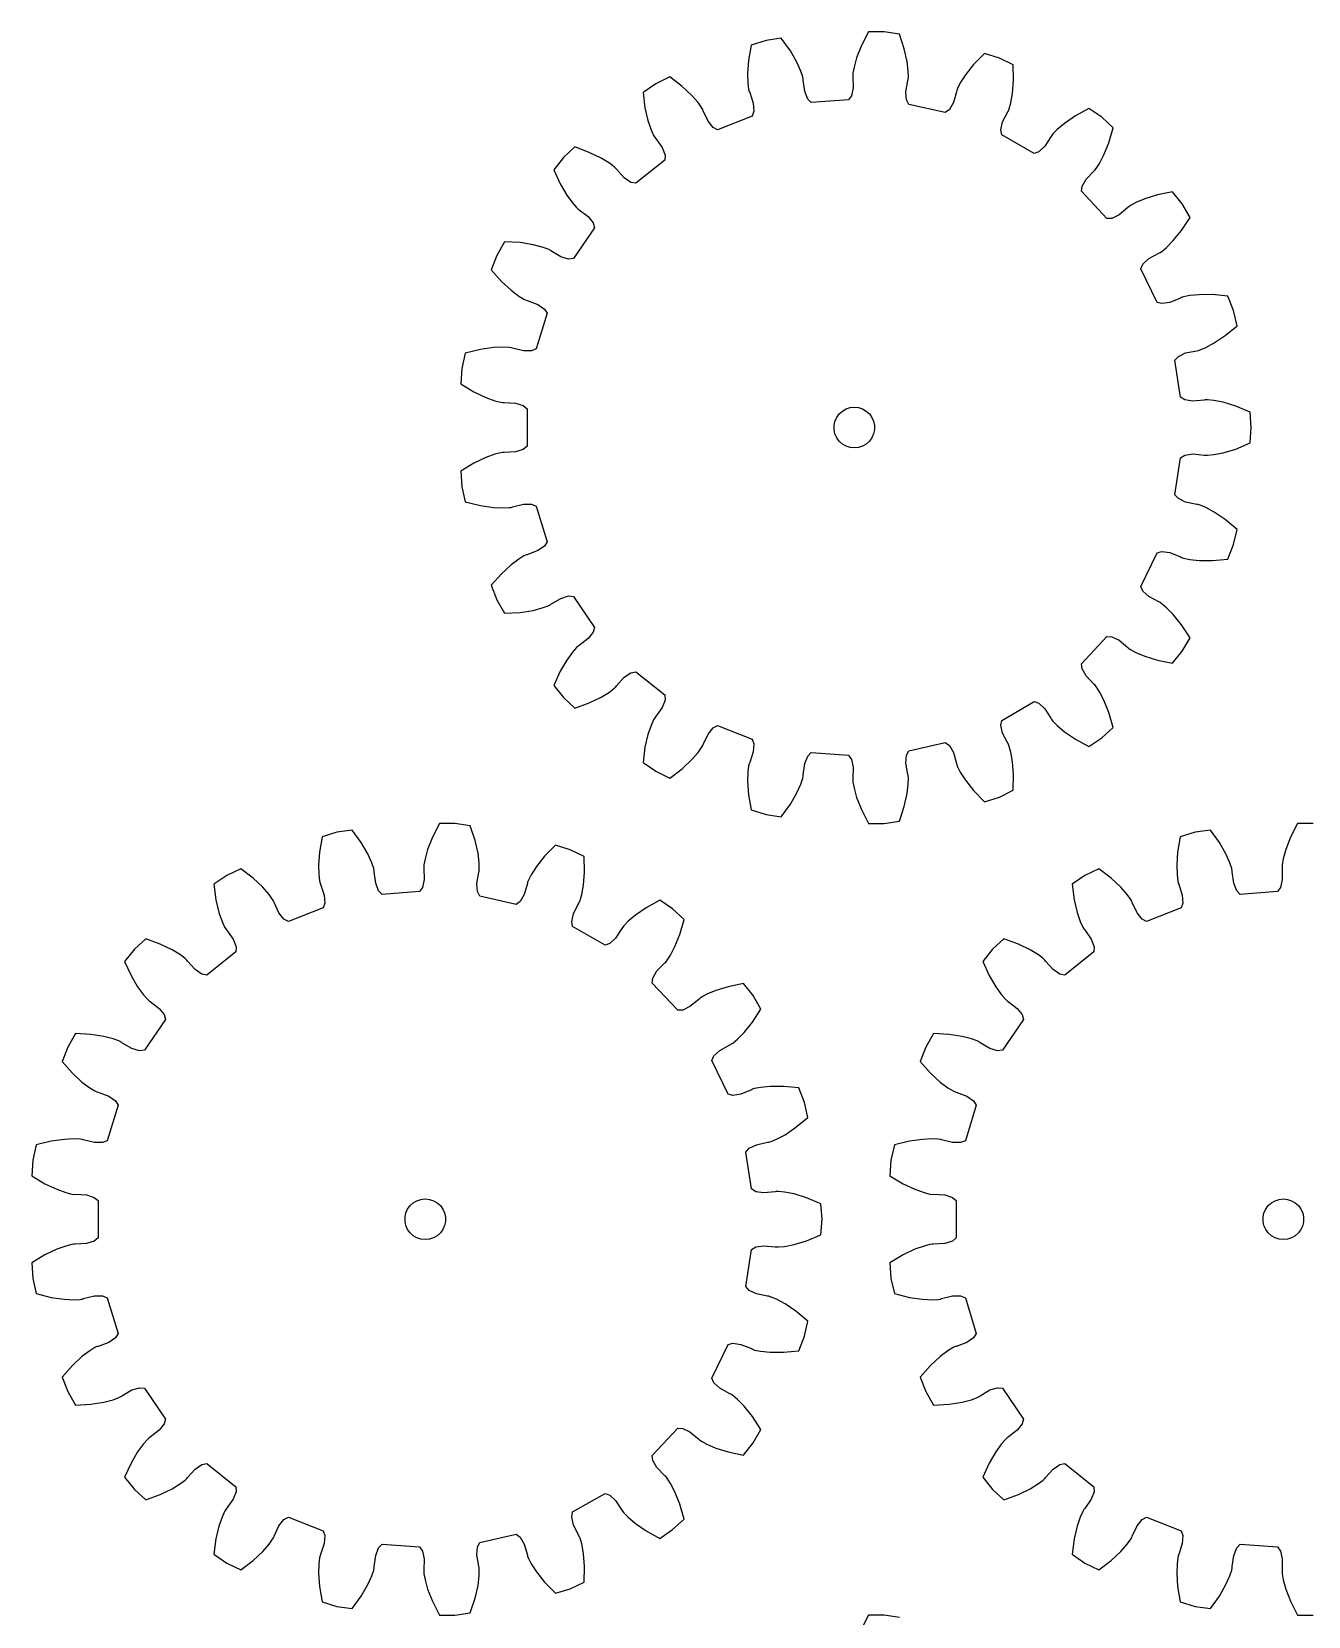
# Model space of a CAD drawing. Extents: x 0 to 185, y 0 to 234.
# Drawn here: x 0 to 94.2, y 116.7 to 233.6 of the extents above; entities that cross this region are included whole.
import ezdxf

# ---------------------------------------------------------------- set-up
doc = ezdxf.new("R2010")
doc.units = 0

msp = doc.modelspace()

# ---------------------------------------------------------------- linework, layer by layer
for p, q in [((53.09, 232.63), (52.9, 231.5)), ((54.19, 232.97), (53.09, 232.63)), ((55.32, 233.14), (54.19, 232.97)), ((55.99, 232.21), (55.32, 233.14)), ((61.75, 233.62), (61.23, 232.6)), ((62.9, 233.62), (61.75, 233.62)), ((64.03, 233.45), (62.9, 233.62)), ((64.39, 232.36), (64.03, 233.45)), ((52.9, 231.5), (52.83, 230.54)), ((56.47, 231.37), (55.99, 232.21)), ((60.88, 231.7), (60.69, 231.01)), ((61.23, 232.6), (60.88, 231.7)), ((64.6, 231.42), (64.39, 232.36)), ((70.31, 232.02), (69.51, 231.19)), ((71.41, 231.68), (70.31, 232.02)), ((72.44, 231.18), (71.41, 231.68)), ((52.83, 230.54), (52.85, 229.83)), ((56.76, 230.72), (56.47, 231.37)), ((56.9, 230.29), (56.76, 230.72)), ((56.94, 230.13), (56.9, 230.29)), ((60.61, 230.57), (60.6, 230.41)), ((60.6, 230.41), (60.61, 230.32)), ((60.69, 231.01), (60.61, 230.57)), ((60.61, 230.32), (60.63, 229.47)), ((64.69, 230.71), (64.6, 231.42)), ((64.7, 230.26), (64.69, 230.71)), ((68.91, 230.43), (68.53, 229.84)), ((69.51, 231.19), (68.91, 230.43)), ((72.46, 230.04), (72.44, 231.18)), ((46.06, 229.78), (45.12, 229.13)), ((45.12, 229.13), (45.26, 228)), ((47.1, 230.28), (46.06, 229.78)), ((48.01, 229.58), (47.1, 230.28)), ((48.71, 228.92), (48.01, 229.58)), ((52.85, 229.83), (52.91, 229.38)), ((52.91, 229.38), (52.95, 229.22)), ((52.95, 229.22), (52.99, 229.14)), ((52.99, 229.14), (53.24, 228.34)), ((56.94, 230.04), (56.94, 230.13)), ((57.05, 229.21), (56.94, 230.04)), ((57.27, 228.65), (57.05, 229.21)), ((60.63, 229.47), (60.5, 228.9)), ((64.52, 229.18), (64.66, 230.01)), ((64.56, 228.59), (64.52, 229.18)), ((64.66, 230.01), (64.68, 230.1)), ((64.68, 230.1), (64.7, 230.26)), ((68.25, 229.19), (68.02, 228.39)), ((68.27, 229.28), (68.25, 229.19)), ((68.33, 229.43), (68.27, 229.28)), ((68.53, 229.84), (68.33, 229.43)), ((72.39, 229.07), (72.46, 230.04)), ((45.26, 228), (45.48, 227.06)), ((49.18, 228.39), (48.71, 228.92)), ((49.44, 228.02), (49.18, 228.39)), ((49.52, 227.88), (49.44, 228.02)), ((53.24, 228.34), (53.29, 227.75)), ((57.53, 228.39), (57.27, 228.65)), ((60.27, 228.6), (57.53, 228.39)), ((60.5, 228.9), (60.27, 228.6)), ((64.74, 228.26), (64.56, 228.59)), ((67.42, 227.65), (64.74, 228.26)), ((68.02, 228.39), (67.72, 227.87)), ((72.14, 227.94), (72.26, 228.37)), ((72.26, 228.37), (72.39, 229.07)), ((78.02, 227.96), (77.02, 227.41)), ((78.97, 227.31), (78.02, 227.96)), ((45.48, 227.06), (45.71, 226.38)), ((49.55, 227.79), (49.52, 227.88)), ((49.91, 227.03), (49.55, 227.79)), ((50.28, 226.56), (49.91, 227.03)), ((53.17, 227.39), (50.61, 226.39)), ((53.29, 227.75), (53.17, 227.39)), ((67.72, 227.87), (67.42, 227.65)), ((71.52, 226.38), (71.65, 226.96)), ((71.65, 226.96), (72.03, 227.71)), ((72.03, 227.71), (72.08, 227.79)), ((72.08, 227.79), (72.14, 227.94)), ((76.22, 226.86), (75.68, 226.4)), ((77.02, 227.41), (76.22, 226.86)), ((79.81, 226.53), (78.97, 227.31)), ((45.71, 226.38), (45.9, 225.97)), ((45.9, 225.97), (45.98, 225.83)), ((45.98, 225.83), (46.04, 225.76)), ((46.04, 225.76), (46.53, 225.08)), ((50.61, 226.39), (50.28, 226.56)), ((71.59, 226.01), (71.52, 226.38)), ((73.97, 224.64), (71.59, 226.01)), ((75.22, 225.87), (74.76, 225.17)), ((75.26, 225.95), (75.22, 225.87)), ((75.36, 226.08), (75.26, 225.95)), ((75.68, 226.4), (75.36, 226.08)), ((79.49, 225.43), (79.81, 226.53)), ((40.08, 225.12), (39.24, 224.34)), ((41.15, 224.72), (40.08, 225.12)), ((42.02, 224.3), (41.15, 224.72)), ((46.53, 225.08), (46.74, 224.52)), ((46.74, 224.52), (46.73, 224.15)), ((74.32, 224.76), (73.97, 224.64)), ((74.76, 225.17), (74.32, 224.76)), ((78.81, 223.9), (79.13, 224.53)), ((79.13, 224.53), (79.49, 225.43)), ((39.24, 224.34), (38.53, 223.44)), ((38.53, 223.44), (39, 222.4)), ((42.63, 223.92), (42.02, 224.3)), ((42.99, 223.65), (42.63, 223.92)), ((43.11, 223.54), (42.99, 223.65)), ((43.16, 223.47), (43.11, 223.54)), ((43.72, 222.84), (43.16, 223.47)), ((46.73, 224.15), (44.58, 222.44)), ((77.81, 222.73), (78.39, 223.34)), ((78.39, 223.34), (78.46, 223.4)), ((78.46, 223.4), (78.56, 223.52)), ((78.56, 223.52), (78.81, 223.9)), ((39, 222.4), (39.49, 221.56)), ((44.21, 222.5), (43.72, 222.84)), ((44.58, 222.44), (44.21, 222.5)), ((77.47, 221.85), (77.51, 222.22)), ((77.51, 222.22), (77.81, 222.73)), ((39.49, 221.56), (39.9, 220.99)), ((39.9, 220.99), (40.2, 220.65)), ((79.34, 219.83), (77.47, 221.85)), ((81.49, 221.01), (81.09, 220.79)), ((82.14, 221.29), (81.49, 221.01)), ((83.07, 221.58), (82.14, 221.29)), ((84.19, 221.81), (83.07, 221.58)), ((84.9, 220.91), (84.19, 221.81)), ((40.2, 220.65), (40.32, 220.54)), ((40.32, 220.54), (40.4, 220.49)), ((40.4, 220.49), (41.07, 219.98)), ((41.07, 219.98), (41.44, 219.51)), ((79.71, 219.84), (79.34, 219.83)), ((80.25, 220.1), (79.71, 219.84)), ((80.9, 220.64), (80.25, 220.1)), ((80.96, 220.7), (80.9, 220.64)), ((81.09, 220.79), (80.96, 220.7)), ((84.85, 218.96), (85.48, 219.92)), ((85.48, 219.92), (84.9, 220.91)), ((41.54, 219.15), (39.99, 216.88)), ((41.44, 219.51), (41.54, 219.15)), ((84.24, 218.21), (84.85, 218.96)), ((34.9, 218.12), (34.32, 217.12)), ((36.04, 218.06), (34.9, 218.12)), ((37, 217.91), (36.04, 218.06)), ((37.68, 217.73), (37, 217.91)), ((38.11, 217.57), (37.68, 217.73)), ((38.25, 217.5), (38.11, 217.57)), ((38.32, 217.45), (38.25, 217.5)), ((39.05, 217.02), (38.32, 217.45)), ((83.4, 217.41), (83.75, 217.7)), ((83.75, 217.7), (84.24, 218.21)), ((34.32, 217.12), (33.9, 216.06)), ((39.62, 216.84), (39.05, 217.02)), ((39.99, 216.88), (39.62, 216.84)), ((81.86, 216.13), (82.01, 216.47)), ((82.01, 216.47), (82.45, 216.88)), ((82.45, 216.88), (83.18, 217.29)), ((83.18, 217.29), (83.27, 217.32)), ((83.27, 217.32), (83.4, 217.41)), ((33.9, 216.06), (34.66, 215.2)), ((34.66, 215.2), (35.38, 214.55)), ((83.05, 213.65), (81.86, 216.13)), ((35.38, 214.55), (35.94, 214.12)), ((35.94, 214.12), (36.33, 213.89)), ((84.78, 213.97), (84, 213.65)), ((84.86, 214.01), (84.78, 213.97)), ((85.01, 214.06), (84.86, 214.01)), ((85.46, 214.15), (85.01, 214.06)), ((86.16, 214.22), (85.46, 214.15)), ((87.13, 214.23), (86.16, 214.22)), ((88.27, 214.12), (87.13, 214.23)), ((88.69, 213.05), (88.27, 214.12)), ((36.33, 213.89), (36.48, 213.82)), ((36.48, 213.82), (36.57, 213.79)), ((36.57, 213.79), (37.35, 213.5)), ((38.04, 212.85), (37.23, 210.22)), ((37.35, 213.5), (37.85, 213.16)), ((37.85, 213.16), (38.04, 212.85)), ((83.41, 213.56), (83.05, 213.65)), ((84, 213.65), (83.41, 213.56)), ((88.95, 211.93), (88.69, 213.05)), ((88.07, 211.2), (88.95, 211.93)), ((86.64, 210.32), (87.26, 210.66)), ((87.26, 210.66), (88.07, 211.2)), ((32, 209.9), (31.75, 208.78)), ((33.11, 210.18), (32, 209.9)), ((34.07, 210.32), (33.11, 210.18)), ((34.78, 210.35), (34.07, 210.32)), ((35.23, 210.33), (34.78, 210.35)), ((35.39, 210.3), (35.23, 210.33)), ((35.48, 210.27), (35.39, 210.3)), ((36.3, 210.07), (35.48, 210.27)), ((36.89, 210.07), (36.3, 210.07)), ((37.23, 210.22), (36.89, 210.07)), ((84.37, 209.38), (84.62, 209.66)), ((84.78, 206.66), (84.37, 209.38)), ((84.62, 209.66), (85.15, 209.92)), ((85.15, 209.92), (85.98, 210.09)), ((85.98, 210.09), (86.07, 210.1)), ((86.07, 210.1), (86.22, 210.15)), ((86.22, 210.15), (86.64, 210.32)), ((31.75, 208.78), (31.66, 207.64)), ((31.66, 207.64), (32.64, 207.05)), ((32.64, 207.05), (33.52, 206.63)), ((33.52, 206.63), (34.19, 206.39)), ((34.19, 206.39), (34.62, 206.28)), ((34.62, 206.28), (34.78, 206.26)), ((34.78, 206.26), (34.87, 206.26)), ((34.87, 206.26), (35.71, 206.21)), ((35.71, 206.21), (36.28, 206.04)), ((36.28, 206.04), (36.57, 205.79)), ((36.57, 205.79), (36.57, 203.04)), ((59.83, 205.63), (60.1, 205.79)), ((60.1, 205.79), (60.4, 205.89)), ((60.4, 205.89), (60.71, 205.92)), ((60.71, 205.92), (61.02, 205.89)), ((61.02, 205.89), (61.32, 205.79)), ((61.32, 205.79), (61.59, 205.63)), ((85.1, 206.46), (84.78, 206.66)), ((85.69, 206.37), (85.1, 206.46)), ((86.53, 206.45), (85.69, 206.37)), ((86.61, 206.46), (86.53, 206.45)), ((86.78, 206.46), (86.61, 206.46)), ((87.23, 206.42), (86.78, 206.46)), ((87.92, 206.28), (87.23, 206.42)), ((88.85, 206), (87.92, 206.28)), ((89.91, 205.56), (88.85, 206)), ((59.22, 204.58), (59.28, 204.88)), ((59.22, 204.26), (59.22, 204.58)), ((59.28, 204.88), (59.41, 205.17)), ((59.41, 205.17), (59.59, 205.42)), ((59.59, 205.42), (59.83, 205.63)), ((61.59, 205.63), (61.82, 205.42)), ((61.82, 205.42), (62.01, 205.17)), ((62.01, 205.17), (62.13, 204.88)), ((62.13, 204.88), (62.2, 204.58)), ((62.2, 204.58), (62.2, 204.26)), ((89.99, 204.42), (89.91, 205.56)), ((59.28, 203.95), (59.22, 204.26)), ((59.41, 203.67), (59.28, 203.95)), ((59.59, 203.41), (59.41, 203.67)), ((59.83, 203.2), (59.59, 203.41)), ((61.82, 203.41), (61.59, 203.2)), ((62.01, 203.67), (61.82, 203.41)), ((62.13, 203.95), (62.01, 203.67)), ((62.2, 204.26), (62.13, 203.95)), ((89.91, 203.28), (89.99, 204.42)), ((34.19, 202.45), (33.52, 202.21)), ((34.62, 202.56), (34.19, 202.45)), ((34.78, 202.58), (34.62, 202.56)), ((34.87, 202.58), (34.78, 202.58)), ((35.71, 202.63), (34.87, 202.58)), ((36.28, 202.8), (35.71, 202.63)), ((36.57, 203.04), (36.28, 202.8)), ((60.1, 203.05), (59.83, 203.2)), ((60.4, 202.95), (60.1, 203.05)), ((60.71, 202.92), (60.4, 202.95)), ((61.02, 202.95), (60.71, 202.92)), ((61.32, 203.05), (61.02, 202.95)), ((61.59, 203.2), (61.32, 203.05)), ((84.78, 202.18), (85.1, 202.38)), ((85.1, 202.38), (85.69, 202.47)), ((85.69, 202.47), (86.53, 202.39)), ((86.53, 202.39), (86.61, 202.37)), ((86.61, 202.37), (86.78, 202.37)), ((86.78, 202.37), (87.23, 202.42)), ((87.23, 202.42), (87.92, 202.55)), ((87.92, 202.55), (88.85, 202.83)), ((88.85, 202.83), (89.91, 203.28)), ((32.64, 201.79), (31.66, 201.2)), ((31.66, 201.2), (31.75, 200.05)), ((33.52, 202.21), (32.64, 201.79)), ((84.37, 199.46), (84.78, 202.18)), ((31.75, 200.05), (32, 198.94)), ((32, 198.94), (33.11, 198.66)), ((35.48, 198.57), (36.3, 198.76)), ((36.3, 198.76), (36.89, 198.77)), ((36.89, 198.77), (37.23, 198.62)), ((84.62, 199.18), (84.37, 199.46)), ((85.15, 198.92), (84.62, 199.18)), ((85.98, 198.75), (85.15, 198.92)), ((86.07, 198.74), (85.98, 198.75)), ((86.22, 198.69), (86.07, 198.74)), ((33.11, 198.66), (34.07, 198.52)), ((34.07, 198.52), (34.78, 198.49)), ((34.78, 198.49), (35.23, 198.51)), ((35.23, 198.51), (35.39, 198.53)), ((35.39, 198.53), (35.48, 198.57)), ((37.23, 198.62), (38.04, 195.99)), ((86.64, 198.52), (86.22, 198.69)), ((87.26, 198.18), (86.64, 198.52)), ((88.07, 197.64), (87.26, 198.18)), ((88.95, 196.9), (88.07, 197.64)), ((88.69, 195.79), (88.95, 196.9)), ((37.35, 195.34), (36.57, 195.04)), ((37.85, 195.67), (37.35, 195.34)), ((38.04, 195.99), (37.85, 195.67)), ((83.05, 195.18), (83.41, 195.28)), ((83.41, 195.28), (84, 195.19)), ((88.27, 194.72), (88.69, 195.79)), ((35.38, 194.29), (34.66, 193.63)), ((35.94, 194.72), (35.38, 194.29)), ((36.33, 194.95), (35.94, 194.72)), ((36.48, 195.02), (36.33, 194.95)), ((36.57, 195.04), (36.48, 195.02)), ((81.86, 192.7), (83.05, 195.18)), ((84, 195.19), (84.78, 194.87)), ((84.78, 194.87), (84.86, 194.83)), ((84.86, 194.83), (85.01, 194.78)), ((85.01, 194.78), (85.46, 194.69)), ((85.46, 194.69), (86.16, 194.61)), ((86.16, 194.61), (87.13, 194.61)), ((87.13, 194.61), (88.27, 194.72)), ((34.66, 193.63), (33.9, 192.78)), ((33.9, 192.78), (34.32, 191.71)), ((34.32, 191.71), (34.9, 190.72)), ((38.32, 191.39), (39.05, 191.82)), ((39.05, 191.82), (39.62, 192)), ((39.62, 192), (39.99, 191.96)), ((39.99, 191.96), (41.54, 189.68)), ((82.01, 192.36), (81.86, 192.7)), ((82.45, 191.96), (82.01, 192.36)), ((83.18, 191.55), (82.45, 191.96)), ((34.9, 190.72), (36.04, 190.78)), ((36.04, 190.78), (37, 190.93)), ((37, 190.93), (37.68, 191.11)), ((37.68, 191.11), (38.11, 191.26)), ((38.11, 191.26), (38.25, 191.33)), ((38.25, 191.33), (38.32, 191.39)), ((83.27, 191.51), (83.18, 191.55)), ((83.4, 191.42), (83.27, 191.51)), ((83.75, 191.13), (83.4, 191.42)), ((84.24, 190.63), (83.75, 191.13)), ((84.85, 189.87), (84.24, 190.63)), ((41.54, 189.68), (41.44, 189.32)), ((85.48, 188.91), (84.85, 189.87)), ((40.32, 188.3), (40.2, 188.19)), ((40.4, 188.34), (40.32, 188.3)), ((41.07, 188.86), (40.4, 188.34)), ((41.44, 189.32), (41.07, 188.86)), ((77.47, 186.99), (79.34, 189.01)), ((79.34, 189.01), (79.71, 188.99)), ((79.71, 188.99), (80.25, 188.73)), ((80.25, 188.73), (80.9, 188.2)), ((84.9, 187.92), (85.48, 188.91)), ((39.49, 187.27), (39, 186.44)), ((39.9, 187.85), (39.49, 187.27)), ((40.2, 188.19), (39.9, 187.85)), ((80.9, 188.2), (80.96, 188.13)), ((80.96, 188.13), (81.09, 188.04)), ((81.09, 188.04), (81.49, 187.82)), ((81.49, 187.82), (82.14, 187.55)), ((82.14, 187.55), (83.07, 187.26)), ((83.07, 187.26), (84.19, 187.03)), ((84.19, 187.03), (84.9, 187.92)), ((39, 186.44), (38.53, 185.4)), ((43.16, 185.37), (43.72, 186)), ((43.72, 186), (44.21, 186.33)), ((44.21, 186.33), (44.58, 186.4)), ((44.58, 186.4), (46.73, 184.69)), ((77.51, 186.62), (77.47, 186.99)), ((77.81, 186.11), (77.51, 186.62)), ((78.39, 185.5), (77.81, 186.11)), ((38.53, 185.4), (39.24, 184.5)), ((42.02, 184.54), (42.63, 184.91)), ((42.63, 184.91), (42.99, 185.19)), ((42.99, 185.19), (43.11, 185.3)), ((43.11, 185.3), (43.16, 185.37)), ((78.46, 185.44), (78.39, 185.5)), ((78.56, 185.31), (78.46, 185.44)), ((78.81, 184.93), (78.56, 185.31)), ((79.13, 184.3), (78.81, 184.93)), ((39.24, 184.5), (40.08, 183.72)), ((40.08, 183.72), (41.15, 184.12)), ((41.15, 184.12), (42.02, 184.54)), ((46.53, 183.76), (46.04, 183.07)), ((46.74, 184.31), (46.53, 183.76)), ((46.73, 184.69), (46.74, 184.31)), ((71.59, 182.82), (73.97, 184.2)), ((73.97, 184.2), (74.32, 184.08)), ((74.32, 184.08), (74.76, 183.67)), ((74.76, 183.67), (75.22, 182.97)), ((79.49, 183.4), (79.13, 184.3)), ((45.71, 182.45), (45.48, 181.78)), ((45.9, 182.86), (45.71, 182.45)), ((45.98, 183), (45.9, 182.86)), ((46.04, 183.07), (45.98, 183)), ((50.28, 182.27), (50.61, 182.45)), ((50.61, 182.45), (53.17, 181.44)), ((71.52, 182.46), (71.59, 182.82)), ((71.65, 181.88), (71.52, 182.46)), ((75.22, 182.97), (75.26, 182.89)), ((75.26, 182.89), (75.36, 182.76)), ((75.36, 182.76), (75.68, 182.44)), ((75.68, 182.44), (76.22, 181.98)), ((79.81, 182.3), (79.49, 183.4)), ((45.48, 181.78), (45.26, 180.84)), ((49.55, 181.04), (49.91, 181.81)), ((49.91, 181.81), (50.28, 182.27)), ((53.17, 181.44), (53.29, 181.09)), ((72.03, 181.13), (71.65, 181.88)), ((76.22, 181.98), (77.02, 181.43)), ((77.02, 181.43), (78.02, 180.88)), ((78.02, 180.88), (78.97, 181.52)), ((78.97, 181.52), (79.81, 182.3)), ((45.26, 180.84), (45.12, 179.7)), ((48.71, 179.92), (49.18, 180.45)), ((49.18, 180.45), (49.44, 180.82)), ((49.44, 180.82), (49.52, 180.96)), ((49.52, 180.96), (49.55, 181.04)), ((53.24, 180.5), (52.99, 179.7)), ((53.29, 181.09), (53.24, 180.5)), ((57.05, 179.63), (57.27, 180.18)), ((57.27, 180.18), (57.53, 180.45)), ((57.53, 180.45), (60.27, 180.24)), ((60.27, 180.24), (60.5, 179.94)), ((64.52, 179.65), (64.56, 180.25)), ((64.56, 180.25), (64.74, 180.58)), ((64.74, 180.58), (67.42, 181.19)), ((67.42, 181.19), (67.72, 180.97)), ((67.72, 180.97), (68.02, 180.45)), ((68.02, 180.45), (68.25, 179.64)), ((72.08, 181.05), (72.03, 181.13)), ((72.14, 180.9), (72.08, 181.05)), ((72.26, 180.46), (72.14, 180.9)), ((72.39, 179.77), (72.26, 180.46)), ((45.12, 179.7), (46.06, 179.06)), ((46.06, 179.06), (47.1, 178.56)), ((47.1, 178.56), (48.01, 179.25)), ((48.01, 179.25), (48.71, 179.92)), ((52.85, 179.01), (52.83, 178.3)), ((52.91, 179.46), (52.85, 179.01)), ((52.95, 179.62), (52.91, 179.46)), ((52.99, 179.7), (52.95, 179.62)), ((56.94, 178.8), (57.05, 179.63)), ((60.5, 179.94), (60.63, 179.36)), ((60.63, 179.36), (60.61, 178.52)), ((64.66, 178.82), (64.52, 179.65)), ((68.25, 179.64), (68.27, 179.55)), ((68.27, 179.55), (68.33, 179.4)), ((68.33, 179.4), (68.53, 179)), ((68.53, 179), (68.91, 178.4)), ((72.46, 178.8), (72.39, 179.77)), ((52.83, 178.3), (52.9, 177.33)), ((56.47, 177.47), (56.76, 178.12)), ((56.76, 178.12), (56.9, 178.55)), ((56.9, 178.55), (56.94, 178.7)), ((56.94, 178.7), (56.94, 178.8)), ((60.61, 178.52), (60.6, 178.43)), ((60.6, 178.43), (60.61, 178.27)), ((60.61, 178.27), (60.69, 177.82)), ((60.69, 177.82), (60.88, 177.14)), ((64.6, 177.42), (64.69, 178.12)), ((64.68, 178.74), (64.66, 178.82)), ((64.7, 178.57), (64.68, 178.74)), ((64.69, 178.12), (64.7, 178.57)), ((68.91, 178.4), (69.51, 177.64)), ((72.44, 177.66), (72.46, 178.8)), ((52.9, 177.33), (53.09, 176.21)), ((55.32, 175.7), (55.99, 176.63)), ((55.99, 176.63), (56.47, 177.47)), ((60.88, 177.14), (61.23, 176.24)), ((64.39, 176.47), (64.6, 177.42)), ((69.51, 177.64), (70.31, 176.82)), ((70.31, 176.82), (71.41, 177.16)), ((71.41, 177.16), (72.44, 177.66)), ((53.09, 176.21), (54.19, 175.87)), ((54.19, 175.87), (55.32, 175.7)), ((61.23, 176.24), (61.75, 175.22)), ((62.9, 175.22), (64.03, 175.39)), ((64.03, 175.39), (64.39, 176.47)), ((21.43, 174.23), (21.24, 173.1)), ((22.53, 174.56), (21.43, 174.23)), ((23.66, 174.73), (22.53, 174.56)), ((24.32, 173.8), (23.66, 174.73)), ((29.57, 174.2), (29.22, 173.29)), ((30.09, 175.22), (29.57, 174.2)), ((31.23, 175.22), (30.09, 175.22)), ((32.37, 175.04), (31.23, 175.22)), ((32.73, 173.96), (32.37, 175.04)), ((61.75, 175.22), (62.9, 175.22)), ((84.76, 174.23), (84.56, 173.1)), ((85.85, 174.56), (84.76, 174.23)), ((86.99, 174.73), (85.85, 174.56)), ((87.65, 173.8), (86.99, 174.73)), ((92.89, 174.2), (92.54, 173.29)), ((93.41, 175.22), (92.89, 174.2)), ((94.56, 175.22), (93.41, 175.22)), ((21.24, 173.1), (21.17, 172.13)), ((24.81, 172.96), (24.32, 173.8)), ((29.22, 173.29), (29.03, 172.61)), ((32.94, 173.01), (32.73, 173.96)), ((33.02, 172.31), (32.94, 173.01)), ((38.65, 173.61), (37.85, 172.79)), ((39.74, 173.27), (38.65, 173.61)), ((40.77, 172.78), (39.74, 173.27)), ((84.56, 173.1), (84.5, 172.13)), ((88.13, 172.96), (87.65, 173.8)), ((92.54, 173.29), (92.35, 172.61)), ((15.43, 171.87), (14.4, 171.37)), ((16.34, 171.18), (15.43, 171.87)), ((21.17, 172.13), (21.19, 171.42)), ((25.09, 172.31), (24.81, 172.96)), ((25.24, 171.88), (25.09, 172.31)), ((25.27, 171.73), (25.24, 171.88)), ((28.95, 172.16), (28.94, 172)), ((28.94, 172), (28.95, 171.91)), ((29.03, 172.61), (28.95, 172.16)), ((28.95, 171.91), (28.96, 171.07)), ((33.03, 171.86), (33.02, 172.31)), ((33.02, 171.7), (33.03, 171.86)), ((37.25, 172.03), (36.87, 171.43)), ((37.85, 172.79), (37.25, 172.03)), ((40.8, 171.63), (40.77, 172.78)), ((78.76, 171.87), (77.73, 171.37)), ((79.67, 171.18), (78.76, 171.87)), ((84.5, 172.13), (84.52, 171.42)), ((88.42, 172.31), (88.13, 172.96)), ((88.56, 171.88), (88.42, 172.31)), ((88.6, 171.73), (88.56, 171.88)), ((92.28, 172.16), (92.27, 172)), ((92.27, 172), (92.28, 171.91)), ((92.35, 172.61), (92.28, 172.16)), ((92.28, 171.91), (92.29, 171.07)), ((14.4, 171.37), (13.45, 170.73)), ((13.45, 170.73), (13.6, 169.59)), ((17.05, 170.52), (16.34, 171.18)), ((21.19, 171.42), (21.25, 170.97)), ((21.25, 170.97), (21.28, 170.82)), ((21.28, 170.82), (21.32, 170.73)), ((21.32, 170.73), (21.58, 169.93)), ((25.27, 171.64), (25.27, 171.73)), ((25.39, 170.8), (25.27, 171.64)), ((25.6, 170.25), (25.39, 170.8)), ((28.96, 171.07), (28.83, 170.49)), ((32.86, 170.78), (32.99, 171.61)), ((32.9, 170.19), (32.86, 170.78)), ((32.99, 171.61), (33.02, 171.7)), ((36.59, 170.79), (36.35, 169.98)), ((36.6, 170.88), (36.59, 170.79)), ((36.66, 171.03), (36.6, 170.88)), ((36.87, 171.43), (36.66, 171.03)), ((40.72, 170.67), (40.8, 171.63)), ((77.73, 171.37), (76.78, 170.73)), ((76.78, 170.73), (76.93, 169.59)), ((80.38, 170.52), (79.67, 171.18)), ((84.52, 171.42), (84.57, 170.97)), ((84.57, 170.97), (84.61, 170.82)), ((84.61, 170.82), (84.65, 170.73)), ((84.65, 170.73), (84.91, 169.93)), ((88.6, 171.64), (88.6, 171.73)), ((88.72, 170.8), (88.6, 171.64)), ((88.93, 170.25), (88.72, 170.8)), ((92.29, 171.07), (92.16, 170.49)), ((13.6, 169.59), (13.82, 168.65)), ((17.52, 169.98), (17.05, 170.52)), ((17.78, 169.61), (17.52, 169.98)), ((17.86, 169.47), (17.78, 169.61)), ((21.58, 169.93), (21.63, 169.34)), ((25.87, 169.98), (25.6, 170.25)), ((28.61, 170.19), (25.87, 169.98)), ((28.83, 170.49), (28.61, 170.19)), ((33.07, 169.86), (32.9, 170.19)), ((35.76, 169.24), (33.07, 169.86)), ((36.35, 169.98), (36.06, 169.46)), ((40.41, 169.38), (40.47, 169.53)), ((40.47, 169.53), (40.6, 169.97)), ((40.6, 169.97), (40.72, 170.67)), ((46.35, 169.55), (45.35, 169)), ((47.3, 168.91), (46.35, 169.55)), ((76.93, 169.59), (77.15, 168.65)), ((80.85, 169.98), (80.38, 170.52)), ((81.11, 169.61), (80.85, 169.98)), ((81.19, 169.47), (81.11, 169.61)), ((84.91, 169.93), (84.95, 169.34)), ((89.19, 169.98), (88.93, 170.25)), ((91.94, 170.19), (89.19, 169.98)), ((92.16, 170.49), (91.94, 170.19)), ((13.82, 168.65), (14.05, 167.98)), ((17.89, 169.39), (17.86, 169.47)), ((18.24, 168.62), (17.89, 169.39)), ((18.61, 168.16), (18.24, 168.62)), ((21.5, 168.99), (18.94, 167.98)), ((21.63, 169.34), (21.5, 168.99)), ((36.06, 169.46), (35.76, 169.24)), ((39.85, 167.97), (39.99, 168.55)), ((39.99, 168.55), (40.36, 169.31)), ((40.36, 169.31), (40.41, 169.38)), ((44.55, 168.45), (44.01, 168)), ((45.35, 169), (44.55, 168.45)), ((48.14, 168.13), (47.3, 168.91)), ((77.15, 168.65), (77.38, 167.98)), ((81.22, 169.39), (81.19, 169.47)), ((81.57, 168.62), (81.22, 169.39)), ((81.94, 168.16), (81.57, 168.62)), ((84.83, 168.99), (82.27, 167.98)), ((84.95, 169.34), (84.83, 168.99)), ((14.05, 167.98), (14.24, 167.57)), ((14.24, 167.57), (14.32, 167.43)), ((14.32, 167.43), (14.38, 167.36)), ((14.38, 167.36), (14.86, 166.67)), ((18.94, 167.98), (18.61, 168.16)), ((39.92, 167.61), (39.85, 167.97)), ((42.31, 166.23), (39.92, 167.61)), ((43.56, 167.46), (43.09, 166.76)), ((43.6, 167.54), (43.56, 167.46)), ((43.7, 167.67), (43.6, 167.54)), ((44.01, 168), (43.7, 167.67)), ((47.83, 167.03), (48.14, 168.13)), ((77.38, 167.98), (77.56, 167.57)), ((77.56, 167.57), (77.65, 167.43)), ((77.65, 167.43), (77.71, 167.36)), ((77.71, 167.36), (78.19, 166.67)), ((82.27, 167.98), (81.94, 168.16)), ((8.42, 166.71), (7.58, 165.93)), ((9.49, 166.32), (8.42, 166.71)), ((10.36, 165.89), (9.49, 166.32)), ((14.86, 166.67), (15.08, 166.12)), ((15.08, 166.12), (15.07, 165.75)), ((42.66, 166.36), (42.31, 166.23)), ((43.09, 166.76), (42.66, 166.36)), ((47.14, 165.5), (47.47, 166.13)), ((47.47, 166.13), (47.83, 167.03)), ((71.74, 166.71), (70.9, 165.93)), ((72.82, 166.32), (71.74, 166.71)), ((73.69, 165.89), (72.82, 166.32)), ((78.19, 166.67), (78.41, 166.12)), ((78.41, 166.12), (78.39, 165.75)), ((7.58, 165.93), (6.86, 165.04)), ((6.86, 165.04), (7.34, 163.99)), ((10.97, 165.52), (10.36, 165.89)), ((11.32, 165.24), (10.97, 165.52)), ((11.44, 165.13), (11.32, 165.24)), ((11.5, 165.06), (11.44, 165.13)), ((12.06, 164.44), (11.5, 165.06)), ((15.07, 165.75), (12.92, 164.03)), ((46.14, 164.33), (46.73, 164.93)), ((46.73, 164.93), (46.8, 164.99)), ((46.8, 164.99), (46.9, 165.12)), ((46.9, 165.12), (47.14, 165.5)), ((70.9, 165.93), (70.19, 165.04)), ((70.19, 165.04), (70.66, 163.99)), ((74.29, 165.52), (73.69, 165.89)), ((74.65, 165.24), (74.29, 165.52)), ((74.77, 165.13), (74.65, 165.24)), ((74.82, 165.06), (74.77, 165.13)), ((75.39, 164.44), (74.82, 165.06)), ((78.39, 165.75), (76.24, 164.03)), ((7.34, 163.99), (7.82, 163.16)), ((12.55, 164.1), (12.06, 164.44)), ((12.92, 164.03), (12.55, 164.1)), ((45.8, 163.44), (45.85, 163.81)), ((45.85, 163.81), (46.14, 164.33)), ((70.66, 163.99), (71.15, 163.16)), ((75.88, 164.1), (75.39, 164.44)), ((76.24, 164.03), (75.88, 164.1)), ((7.82, 163.16), (8.24, 162.58)), ((8.24, 162.58), (8.54, 162.24)), ((47.68, 161.43), (45.8, 163.44)), ((49.83, 162.61), (49.43, 162.39)), ((50.48, 162.89), (49.83, 162.61)), ((51.4, 163.17), (50.48, 162.89)), ((52.52, 163.41), (51.4, 163.17)), ((53.24, 162.51), (52.52, 163.41)), ((53.81, 161.52), (53.24, 162.51)), ((71.15, 163.16), (71.57, 162.58)), ((71.57, 162.58), (71.87, 162.24)), ((8.54, 162.24), (8.66, 162.14)), ((8.66, 162.14), (8.74, 162.09)), ((8.74, 162.09), (9.4, 161.57)), ((9.4, 161.57), (9.77, 161.11)), ((48.05, 161.44), (47.68, 161.43)), ((48.58, 161.7), (48.05, 161.44)), ((49.23, 162.23), (48.58, 161.7)), ((49.3, 162.3), (49.23, 162.23)), ((49.43, 162.39), (49.3, 162.3)), ((53.19, 160.56), (53.81, 161.52)), ((71.87, 162.24), (71.99, 162.14)), ((71.99, 162.14), (72.07, 162.09)), ((72.07, 162.09), (72.73, 161.57)), ((72.73, 161.57), (73.1, 161.11)), ((9.87, 160.75), (8.32, 158.48)), ((9.77, 161.11), (9.87, 160.75)), ((52.58, 159.8), (53.19, 160.56)), ((73.2, 160.75), (71.65, 158.48)), ((73.1, 161.11), (73.2, 160.75)), ((3.23, 159.71), (2.66, 158.72)), ((4.37, 159.65), (3.23, 159.71)), ((5.33, 159.5), (4.37, 159.65)), ((6.02, 159.32), (5.33, 159.5)), ((6.44, 159.17), (6.02, 159.32)), ((6.59, 159.1), (6.44, 159.17)), ((6.66, 159.04), (6.59, 159.1)), ((7.38, 158.61), (6.66, 159.04)), ((51.6, 158.92), (51.74, 159.01)), ((51.74, 159.01), (52.08, 159.3)), ((52.08, 159.3), (52.58, 159.8)), ((66.56, 159.71), (65.99, 158.72)), ((67.7, 159.65), (66.56, 159.71)), ((68.66, 159.5), (67.7, 159.65)), ((69.35, 159.32), (68.66, 159.5)), ((69.77, 159.17), (69.35, 159.32)), ((69.92, 159.1), (69.77, 159.17)), ((69.99, 159.04), (69.92, 159.1)), ((70.71, 158.61), (69.99, 159.04)), ((2.66, 158.72), (2.24, 157.65)), ((7.95, 158.43), (7.38, 158.61)), ((8.32, 158.48), (7.95, 158.43)), ((50.2, 157.73), (50.35, 158.07)), ((50.35, 158.07), (50.78, 158.47)), ((50.78, 158.47), (51.52, 158.88)), ((51.52, 158.88), (51.6, 158.92)), ((65.99, 158.72), (65.57, 157.65)), ((71.28, 158.43), (70.71, 158.61)), ((71.65, 158.48), (71.28, 158.43)), ((2.24, 157.65), (3, 156.8)), ((3, 156.8), (3.71, 156.14)), ((51.39, 155.25), (50.2, 157.73)), ((65.57, 157.65), (66.33, 156.8)), ((66.33, 156.8), (67.04, 156.14)), ((3.71, 156.14), (4.28, 155.71)), ((4.28, 155.71), (4.67, 155.48)), ((4.67, 155.48), (4.81, 155.41)), ((53.12, 155.56), (52.34, 155.24)), ((53.2, 155.6), (53.12, 155.56)), ((53.35, 155.65), (53.2, 155.6)), ((53.79, 155.74), (53.35, 155.65)), ((54.5, 155.82), (53.79, 155.74)), ((55.47, 155.82), (54.5, 155.82)), ((56.61, 155.71), (55.47, 155.82)), ((57.03, 154.64), (56.61, 155.71)), ((67.04, 156.14), (67.61, 155.71)), ((67.61, 155.71), (68, 155.48)), ((68, 155.48), (68.14, 155.41)), ((4.81, 155.41), (4.9, 155.39)), ((4.9, 155.39), (5.69, 155.09)), ((6.38, 154.44), (5.57, 151.81)), ((5.69, 155.09), (6.18, 154.76)), ((6.18, 154.76), (6.38, 154.44)), ((51.75, 155.15), (51.39, 155.25)), ((52.34, 155.24), (51.75, 155.15)), ((57.28, 153.53), (57.03, 154.64)), ((68.14, 155.41), (68.23, 155.39)), ((68.23, 155.39), (69.02, 155.09)), ((69.71, 154.44), (68.9, 151.81)), ((69.02, 155.09), (69.51, 154.76)), ((69.51, 154.76), (69.71, 154.44)), ((56.4, 152.8), (57.28, 153.53)), ((54.97, 151.92), (55.6, 152.25)), ((55.6, 152.25), (56.4, 152.8)), ((0.34, 151.5), (0.09, 150.38)), ((1.45, 151.77), (0.34, 151.5)), ((2.41, 151.91), (1.45, 151.77)), ((3.12, 151.95), (2.41, 151.91)), ((3.57, 151.92), (3.12, 151.95)), ((3.73, 151.9), (3.57, 151.92)), ((3.81, 151.87), (3.73, 151.9)), ((4.63, 151.67), (3.81, 151.87)), ((5.23, 151.67), (4.63, 151.67)), ((5.57, 151.81), (5.23, 151.67)), ((52.71, 150.97), (52.95, 151.25)), ((53.12, 148.25), (52.71, 150.97)), ((52.95, 151.25), (53.49, 151.51)), ((53.49, 151.51), (54.31, 151.69)), ((54.31, 151.69), (54.4, 151.69)), ((54.4, 151.69), (54.56, 151.74)), ((54.56, 151.74), (54.97, 151.92)), ((63.67, 151.5), (63.41, 150.38)), ((64.78, 151.77), (63.67, 151.5)), ((65.74, 151.91), (64.78, 151.77)), ((66.45, 151.95), (65.74, 151.91)), ((66.9, 151.92), (66.45, 151.95)), ((67.06, 151.9), (66.9, 151.92)), ((67.14, 151.87), (67.06, 151.9)), ((67.96, 151.67), (67.14, 151.87)), ((68.55, 151.67), (67.96, 151.67)), ((68.9, 151.81), (68.55, 151.67)), ((0.09, 150.38), (0, 149.23)), ((63.41, 150.38), (63.33, 149.23)), ((0, 149.23), (0.98, 148.64)), ((0.98, 148.64), (1.85, 148.23)), ((63.33, 149.23), (64.31, 148.64)), ((64.31, 148.64), (65.18, 148.23)), ((1.85, 148.23), (2.52, 147.98)), ((2.52, 147.98), (2.96, 147.87)), ((2.96, 147.87), (3.12, 147.85)), ((3.12, 147.85), (3.21, 147.86)), ((3.21, 147.86), (4.05, 147.81)), ((4.05, 147.81), (4.62, 147.63)), ((4.62, 147.63), (4.9, 147.39)), ((4.9, 147.39), (4.9, 144.64)), ((28.16, 147.23), (28.43, 147.38)), ((28.43, 147.38), (28.73, 147.48)), ((28.73, 147.48), (29.04, 147.51)), ((29.04, 147.51), (29.35, 147.48)), ((29.35, 147.48), (29.65, 147.38)), ((29.65, 147.38), (29.92, 147.23)), ((53.44, 148.05), (53.12, 148.25)), ((54.02, 147.97), (53.44, 148.05)), ((54.86, 148.04), (54.02, 147.97)), ((54.95, 148.06), (54.86, 148.04)), ((55.11, 148.06), (54.95, 148.06)), ((55.56, 148.02), (55.11, 148.06)), ((56.26, 147.88), (55.56, 148.02)), ((57.19, 147.6), (56.26, 147.88)), ((58.24, 147.16), (57.19, 147.6)), ((65.18, 148.23), (65.85, 147.98)), ((65.85, 147.98), (66.29, 147.87)), ((66.29, 147.87), (66.45, 147.85)), ((66.45, 147.85), (66.54, 147.86)), ((66.54, 147.86), (67.38, 147.81)), ((67.38, 147.81), (67.95, 147.63)), ((67.95, 147.63), (68.23, 147.39)), ((68.23, 147.39), (68.23, 144.64)), ((91.49, 147.23), (91.76, 147.38)), ((91.76, 147.38), (92.06, 147.48)), ((92.06, 147.48), (92.37, 147.51)), ((92.37, 147.51), (92.68, 147.48)), ((92.68, 147.48), (92.98, 147.38)), ((92.98, 147.38), (93.25, 147.23)), ((27.55, 146.17), (27.62, 146.48)), ((27.55, 145.86), (27.55, 146.17)), ((27.62, 146.48), (27.74, 146.76)), ((27.74, 146.76), (27.93, 147.02)), ((27.93, 147.02), (28.16, 147.23)), ((29.92, 147.23), (30.16, 147.02)), ((30.16, 147.02), (30.34, 146.76)), ((30.34, 146.76), (30.47, 146.48)), ((30.47, 146.48), (30.53, 146.17)), ((30.53, 146.17), (30.53, 145.86)), ((58.33, 146.01), (58.24, 147.16)), ((90.88, 146.17), (90.94, 146.48)), ((90.88, 145.86), (90.88, 146.17)), ((90.94, 146.48), (91.07, 146.76)), ((91.07, 146.76), (91.26, 147.02)), ((91.26, 147.02), (91.49, 147.23)), ((93.25, 147.23), (93.49, 147.02)), ((93.49, 147.02), (93.67, 146.76)), ((93.67, 146.76), (93.8, 146.48)), ((93.8, 146.48), (93.86, 146.17)), ((93.86, 146.17), (93.86, 145.86)), ((27.62, 145.55), (27.55, 145.86)), ((27.74, 145.26), (27.62, 145.55)), ((27.93, 145.01), (27.74, 145.26)), ((28.16, 144.8), (27.93, 145.01)), ((30.16, 145.01), (29.92, 144.8)), ((30.34, 145.26), (30.16, 145.01)), ((30.47, 145.55), (30.34, 145.26)), ((30.53, 145.86), (30.47, 145.55)), ((58.24, 144.87), (58.33, 146.01)), ((90.94, 145.55), (90.88, 145.86)), ((91.07, 145.26), (90.94, 145.55)), ((91.26, 145.01), (91.07, 145.26)), ((91.49, 144.8), (91.26, 145.01)), ((93.49, 145.01), (93.25, 144.8)), ((93.67, 145.26), (93.49, 145.01)), ((93.8, 145.55), (93.67, 145.26)), ((93.86, 145.86), (93.8, 145.55)), ((1.85, 143.8), (0.98, 143.38)), ((2.52, 144.04), (1.85, 143.8)), ((2.96, 144.15), (2.52, 144.04)), ((3.12, 144.17), (2.96, 144.15)), ((3.21, 144.17), (3.12, 144.17)), ((4.05, 144.22), (3.21, 144.17)), ((4.62, 144.39), (4.05, 144.22)), ((4.9, 144.64), (4.62, 144.39)), ((28.43, 144.64), (28.16, 144.8)), ((28.73, 144.55), (28.43, 144.64)), ((29.04, 144.51), (28.73, 144.55)), ((29.35, 144.55), (29.04, 144.51)), ((29.65, 144.64), (29.35, 144.55)), ((29.92, 144.8), (29.65, 144.64)), ((53.12, 143.78), (53.44, 143.97)), ((53.44, 143.97), (54.02, 144.06)), ((54.02, 144.06), (54.86, 143.99)), ((54.86, 143.99), (54.95, 143.97)), ((54.95, 143.97), (55.11, 143.97)), ((55.11, 143.97), (55.56, 144.01)), ((55.56, 144.01), (56.26, 144.15)), ((56.26, 144.15), (57.19, 144.43)), ((57.19, 144.43), (58.24, 144.87)), ((65.18, 143.8), (64.31, 143.38)), ((65.85, 144.04), (65.18, 143.8)), ((66.29, 144.15), (65.85, 144.04)), ((66.45, 144.17), (66.29, 144.15)), ((66.54, 144.17), (66.45, 144.17)), ((67.38, 144.22), (66.54, 144.17)), ((67.95, 144.39), (67.38, 144.22)), ((68.23, 144.64), (67.95, 144.39)), ((91.76, 144.64), (91.49, 144.8)), ((92.06, 144.55), (91.76, 144.64)), ((92.37, 144.51), (92.06, 144.55)), ((92.68, 144.55), (92.37, 144.51)), ((92.98, 144.64), (92.68, 144.55)), ((93.25, 144.8), (92.98, 144.64)), ((0.98, 143.38), (0, 142.79)), ((0, 142.79), (0.09, 141.65)), ((52.71, 141.05), (53.12, 143.78)), ((64.31, 143.38), (63.33, 142.79)), ((63.33, 142.79), (63.41, 141.65)), ((0.09, 141.65), (0.34, 140.53)), ((63.41, 141.65), (63.67, 140.53)), ((0.34, 140.53), (1.45, 140.25)), ((3.81, 140.16), (4.63, 140.36)), ((4.63, 140.36), (5.23, 140.36)), ((5.23, 140.36), (5.57, 140.21)), ((52.95, 140.77), (52.71, 141.05)), ((53.49, 140.52), (52.95, 140.77)), ((54.31, 140.34), (53.49, 140.52)), ((54.4, 140.33), (54.31, 140.34)), ((54.56, 140.28), (54.4, 140.33)), ((54.97, 140.11), (54.56, 140.28)), ((63.67, 140.53), (64.78, 140.25)), ((67.14, 140.16), (67.96, 140.36)), ((67.96, 140.36), (68.55, 140.36)), ((68.55, 140.36), (68.9, 140.21)), ((1.45, 140.25), (2.41, 140.11)), ((2.41, 140.11), (3.12, 140.08)), ((3.12, 140.08), (3.57, 140.1)), ((3.57, 140.1), (3.73, 140.13)), ((3.73, 140.13), (3.81, 140.16)), ((5.57, 140.21), (6.38, 137.58)), ((55.6, 139.77), (54.97, 140.11)), ((56.4, 139.23), (55.6, 139.77)), ((57.28, 138.5), (56.4, 139.23)), ((64.78, 140.25), (65.74, 140.11)), ((65.74, 140.11), (66.45, 140.08)), ((66.45, 140.08), (66.9, 140.1)), ((66.9, 140.1), (67.06, 140.13)), ((67.06, 140.13), (67.14, 140.16)), ((68.9, 140.21), (69.71, 137.58)), ((57.03, 137.38), (57.28, 138.5)), ((5.69, 136.93), (4.9, 136.64)), ((6.18, 137.27), (5.69, 136.93)), ((6.38, 137.58), (6.18, 137.27)), ((50.2, 134.3), (51.39, 136.78)), ((51.39, 136.78), (51.75, 136.87)), ((51.75, 136.87), (52.34, 136.78)), ((52.34, 136.78), (53.12, 136.47)), ((56.61, 136.31), (57.03, 137.38)), ((69.02, 136.93), (68.23, 136.64)), ((69.51, 137.27), (69.02, 136.93)), ((69.71, 137.58), (69.51, 137.27)), ((3.71, 135.89), (3, 135.23)), ((4.28, 136.31), (3.71, 135.89)), ((4.67, 136.55), (4.28, 136.31)), ((4.81, 136.62), (4.67, 136.55)), ((4.9, 136.64), (4.81, 136.62)), ((53.12, 136.47), (53.2, 136.42)), ((53.2, 136.42), (53.35, 136.37)), ((53.35, 136.37), (53.79, 136.28)), ((53.79, 136.28), (54.5, 136.21)), ((54.5, 136.21), (55.47, 136.2)), ((55.47, 136.2), (56.61, 136.31)), ((67.04, 135.89), (66.33, 135.23)), ((67.61, 136.31), (67.04, 135.89)), ((68, 136.55), (67.61, 136.31)), ((68.14, 136.62), (68, 136.55)), ((68.23, 136.64), (68.14, 136.62)), ((3, 135.23), (2.24, 134.37)), ((66.33, 135.23), (65.57, 134.37)), ((2.24, 134.37), (2.66, 133.31)), ((2.66, 133.31), (3.23, 132.31)), ((6.66, 132.98), (7.38, 133.42)), ((7.38, 133.42), (7.95, 133.59)), ((7.95, 133.59), (8.32, 133.55)), ((8.32, 133.55), (9.87, 131.28)), ((50.35, 133.96), (50.2, 134.3)), ((50.78, 133.55), (50.35, 133.96)), ((51.52, 133.14), (50.78, 133.55)), ((65.57, 134.37), (65.99, 133.31)), ((65.99, 133.31), (66.56, 132.31)), ((69.99, 132.98), (70.71, 133.42)), ((70.71, 133.42), (71.28, 133.59)), ((71.28, 133.59), (71.65, 133.55)), ((71.65, 133.55), (73.2, 131.28)), ((3.23, 132.31), (4.37, 132.38)), ((4.37, 132.38), (5.33, 132.52)), ((5.33, 132.52), (6.02, 132.7)), ((6.02, 132.7), (6.44, 132.86)), ((6.44, 132.86), (6.59, 132.93)), ((6.59, 132.93), (6.66, 132.98)), ((51.6, 133.11), (51.52, 133.14)), ((51.74, 133.02), (51.6, 133.11)), ((52.08, 132.73), (51.74, 133.02)), ((52.58, 132.22), (52.08, 132.73)), ((53.19, 131.47), (52.58, 132.22)), ((66.56, 132.31), (67.7, 132.38)), ((67.7, 132.38), (68.66, 132.52)), ((68.66, 132.52), (69.35, 132.7)), ((69.35, 132.7), (69.77, 132.86)), ((69.77, 132.86), (69.92, 132.93)), ((69.92, 132.93), (69.99, 132.98)), ((9.87, 131.28), (9.77, 130.92)), ((53.81, 130.51), (53.19, 131.47)), ((73.2, 131.28), (73.1, 130.92)), ((8.54, 129.78), (8.24, 129.44)), ((8.66, 129.89), (8.54, 129.78)), ((8.74, 129.94), (8.66, 129.89)), ((9.4, 130.45), (8.74, 129.94)), ((9.77, 130.92), (9.4, 130.45)), ((45.8, 128.58), (47.68, 130.6)), ((47.68, 130.6), (48.05, 130.59)), ((48.05, 130.59), (48.58, 130.33)), ((48.58, 130.33), (49.23, 129.79)), ((49.23, 129.79), (49.3, 129.73)), ((53.24, 129.52), (53.81, 130.51)), ((71.87, 129.78), (71.57, 129.44)), ((71.99, 129.89), (71.87, 129.78)), ((72.07, 129.94), (71.99, 129.89)), ((72.73, 130.45), (72.07, 129.94)), ((73.1, 130.92), (72.73, 130.45)), ((7.82, 128.87), (7.34, 128.03)), ((8.24, 129.44), (7.82, 128.87)), ((49.3, 129.73), (49.43, 129.64)), ((49.43, 129.64), (49.83, 129.42)), ((49.83, 129.42), (50.48, 129.14)), ((50.48, 129.14), (51.4, 128.85)), ((51.4, 128.85), (52.52, 128.62)), ((52.52, 128.62), (53.24, 129.52)), ((71.15, 128.87), (70.66, 128.03)), ((71.57, 129.44), (71.15, 128.87)), ((7.34, 128.03), (6.86, 126.99)), ((11.5, 126.97), (12.06, 127.59)), ((12.06, 127.59), (12.55, 127.93)), ((12.55, 127.93), (12.92, 128)), ((12.92, 128), (15.07, 126.28)), ((45.85, 128.21), (45.8, 128.58)), ((46.14, 127.7), (45.85, 128.21)), ((46.73, 127.09), (46.14, 127.7)), ((70.66, 128.03), (70.19, 126.99)), ((74.82, 126.97), (75.39, 127.59)), ((75.39, 127.59), (75.88, 127.93)), ((75.88, 127.93), (76.24, 128)), ((76.24, 128), (78.39, 126.28)), ((6.86, 126.99), (7.58, 126.09)), ((10.36, 126.13), (10.97, 126.51)), ((10.97, 126.51), (11.32, 126.78)), ((11.32, 126.78), (11.44, 126.89)), ((11.44, 126.89), (11.5, 126.97)), ((15.07, 126.28), (15.08, 125.91)), ((46.8, 127.03), (46.73, 127.09)), ((46.9, 126.91), (46.8, 127.03)), ((47.14, 126.53), (46.9, 126.91)), ((47.47, 125.9), (47.14, 126.53)), ((70.19, 126.99), (70.9, 126.09)), ((73.69, 126.13), (74.29, 126.51)), ((74.29, 126.51), (74.65, 126.78)), ((74.65, 126.78), (74.77, 126.89)), ((74.77, 126.89), (74.82, 126.97)), ((78.39, 126.28), (78.41, 125.91)), ((7.58, 126.09), (8.42, 125.31)), ((8.42, 125.31), (9.49, 125.71)), ((9.49, 125.71), (10.36, 126.13)), ((14.86, 125.36), (14.38, 124.67)), ((15.08, 125.91), (14.86, 125.36)), ((39.92, 124.42), (42.31, 125.79)), ((42.31, 125.79), (42.66, 125.67)), ((42.66, 125.67), (43.09, 125.27)), ((43.09, 125.27), (43.56, 124.56)), ((47.83, 125), (47.47, 125.9)), ((70.9, 126.09), (71.74, 125.31)), ((71.74, 125.31), (72.82, 125.71)), ((72.82, 125.71), (73.69, 126.13)), ((78.19, 125.36), (77.71, 124.67)), ((78.41, 125.91), (78.19, 125.36)), ((14.05, 124.05), (13.82, 123.38)), ((14.24, 124.46), (14.05, 124.05)), ((14.32, 124.6), (14.24, 124.46)), ((14.38, 124.67), (14.32, 124.6)), ((18.61, 123.87), (18.94, 124.04)), ((18.94, 124.04), (21.5, 123.04)), ((39.85, 124.05), (39.92, 124.42)), ((39.99, 123.47), (39.85, 124.05)), ((43.56, 124.56), (43.6, 124.48)), ((43.6, 124.48), (43.7, 124.36)), ((43.7, 124.36), (44.01, 124.03)), ((44.01, 124.03), (44.55, 123.57)), ((48.14, 123.9), (47.83, 125)), ((77.38, 124.05), (77.15, 123.38)), ((77.56, 124.46), (77.38, 124.05)), ((77.65, 124.6), (77.56, 124.46)), ((77.71, 124.67), (77.65, 124.6)), ((81.94, 123.87), (82.27, 124.04)), ((82.27, 124.04), (84.83, 123.04)), ((13.82, 123.38), (13.6, 122.43)), ((17.89, 122.64), (18.24, 123.4)), ((18.24, 123.4), (18.61, 123.87)), ((21.5, 123.04), (21.63, 122.69)), ((33.07, 122.17), (35.76, 122.78)), ((35.76, 122.78), (36.06, 122.56)), ((40.36, 122.72), (39.99, 123.47)), ((44.55, 123.57), (45.35, 123.02)), ((45.35, 123.02), (46.35, 122.47)), ((46.35, 122.47), (47.3, 123.12)), ((47.3, 123.12), (48.14, 123.9)), ((77.15, 123.38), (76.93, 122.43)), ((81.22, 122.64), (81.57, 123.4)), ((81.57, 123.4), (81.94, 123.87)), ((84.83, 123.04), (84.95, 122.69)), ((13.6, 122.43), (13.45, 121.3)), ((17.05, 121.51), (17.52, 122.05)), ((17.52, 122.05), (17.78, 122.41)), ((17.78, 122.41), (17.86, 122.55)), ((17.86, 122.55), (17.89, 122.64)), ((21.58, 122.09), (21.32, 121.29)), ((21.63, 122.69), (21.58, 122.09)), ((25.39, 121.22), (25.6, 121.78)), ((25.6, 121.78), (25.87, 122.04)), ((25.87, 122.04), (28.61, 121.84)), ((28.61, 121.84), (28.83, 121.54)), ((32.86, 121.25), (32.9, 121.84)), ((32.9, 121.84), (33.07, 122.17)), ((36.06, 122.56), (36.35, 122.05)), ((36.35, 122.05), (36.59, 121.24)), ((40.41, 122.64), (40.36, 122.72)), ((40.47, 122.49), (40.41, 122.64)), ((40.6, 122.06), (40.47, 122.49)), ((40.72, 121.36), (40.6, 122.06)), ((76.93, 122.43), (76.78, 121.3)), ((80.38, 121.51), (80.85, 122.05)), ((80.85, 122.05), (81.11, 122.41)), ((81.11, 122.41), (81.19, 122.55)), ((81.19, 122.55), (81.22, 122.64)), ((84.91, 122.09), (84.65, 121.29)), ((84.95, 122.69), (84.91, 122.09)), ((88.72, 121.22), (88.93, 121.78)), ((88.93, 121.78), (89.19, 122.04)), ((89.19, 122.04), (91.94, 121.84)), ((91.94, 121.84), (92.16, 121.54)), ((13.45, 121.3), (14.4, 120.65)), ((14.4, 120.65), (15.43, 120.15)), ((15.43, 120.15), (16.34, 120.85)), ((16.34, 120.85), (17.05, 121.51)), ((21.19, 120.6), (21.17, 119.89)), ((21.25, 121.05), (21.19, 120.6)), ((21.28, 121.21), (21.25, 121.05)), ((21.32, 121.29), (21.28, 121.21)), ((25.27, 120.39), (25.39, 121.22)), ((28.83, 121.54), (28.96, 120.96)), ((28.96, 120.96), (28.95, 120.12)), ((32.99, 120.42), (32.86, 121.25)), ((33.02, 120.33), (32.99, 120.42)), ((36.59, 121.24), (36.6, 121.15)), ((36.6, 121.15), (36.66, 121)), ((36.66, 121), (36.87, 120.6)), ((36.87, 120.6), (37.25, 120)), ((40.8, 120.39), (40.72, 121.36)), ((76.78, 121.3), (77.73, 120.65)), ((77.73, 120.65), (78.76, 120.15)), ((78.76, 120.15), (79.67, 120.85)), ((79.67, 120.85), (80.38, 121.51)), ((84.52, 120.6), (84.5, 119.89)), ((84.57, 121.05), (84.52, 120.6)), ((84.61, 121.21), (84.57, 121.05)), ((84.65, 121.29), (84.61, 121.21)), ((88.6, 120.39), (88.72, 121.22)), ((92.16, 121.54), (92.29, 120.96)), ((92.29, 120.96), (92.28, 120.12)), ((21.17, 119.89), (21.24, 118.93)), ((24.81, 119.06), (25.09, 119.71)), ((25.09, 119.71), (25.24, 120.14)), ((25.24, 120.14), (25.27, 120.3)), ((25.27, 120.3), (25.27, 120.39)), ((28.95, 120.12), (28.94, 120.02)), ((28.94, 120.02), (28.95, 119.86)), ((28.95, 119.86), (29.03, 119.42)), ((29.03, 119.42), (29.22, 118.73)), ((32.94, 119.01), (33.02, 119.72)), ((33.03, 120.17), (33.02, 120.33)), ((33.02, 119.72), (33.03, 120.17)), ((37.25, 120), (37.85, 119.24)), ((37.85, 119.24), (38.65, 118.42)), ((39.74, 118.75), (40.77, 119.25)), ((40.77, 119.25), (40.8, 120.39)), ((84.5, 119.89), (84.56, 118.93)), ((88.13, 119.06), (88.42, 119.71)), ((88.42, 119.71), (88.56, 120.14)), ((88.56, 120.14), (88.6, 120.3)), ((88.6, 120.3), (88.6, 120.39)), ((92.28, 120.12), (92.27, 120.02)), ((92.27, 120.02), (92.28, 119.86)), ((92.28, 119.86), (92.35, 119.42)), ((92.35, 119.42), (92.54, 118.73)), ((21.24, 118.93), (21.43, 117.8)), ((23.66, 117.29), (24.32, 118.22)), ((24.32, 118.22), (24.81, 119.06)), ((29.22, 118.73), (29.57, 117.83)), ((32.37, 116.98), (32.73, 118.07)), ((32.73, 118.07), (32.94, 119.01)), ((38.65, 118.42), (39.74, 118.75)), ((84.56, 118.93), (84.76, 117.8)), ((86.99, 117.29), (87.65, 118.22)), ((87.65, 118.22), (88.13, 119.06)), ((92.54, 118.73), (92.89, 117.83)), ((21.43, 117.8), (22.53, 117.46)), ((22.53, 117.46), (23.66, 117.29)), ((29.57, 117.83), (30.09, 116.81)), ((31.23, 116.81), (32.37, 116.98)), ((84.76, 117.8), (85.85, 117.46)), ((85.85, 117.46), (86.99, 117.29)), ((92.89, 117.83), (93.41, 116.81)), ((30.09, 116.81), (31.23, 116.81)), ((61.75, 116.81), (61.23, 115.79)), ((62.9, 116.81), (61.75, 116.81)), ((64.03, 116.64), (62.9, 116.81)), ((93.41, 116.81), (94.56, 116.81))]:
    msp.add_line(p, q)

doc.saveas('drawing.dxf')
